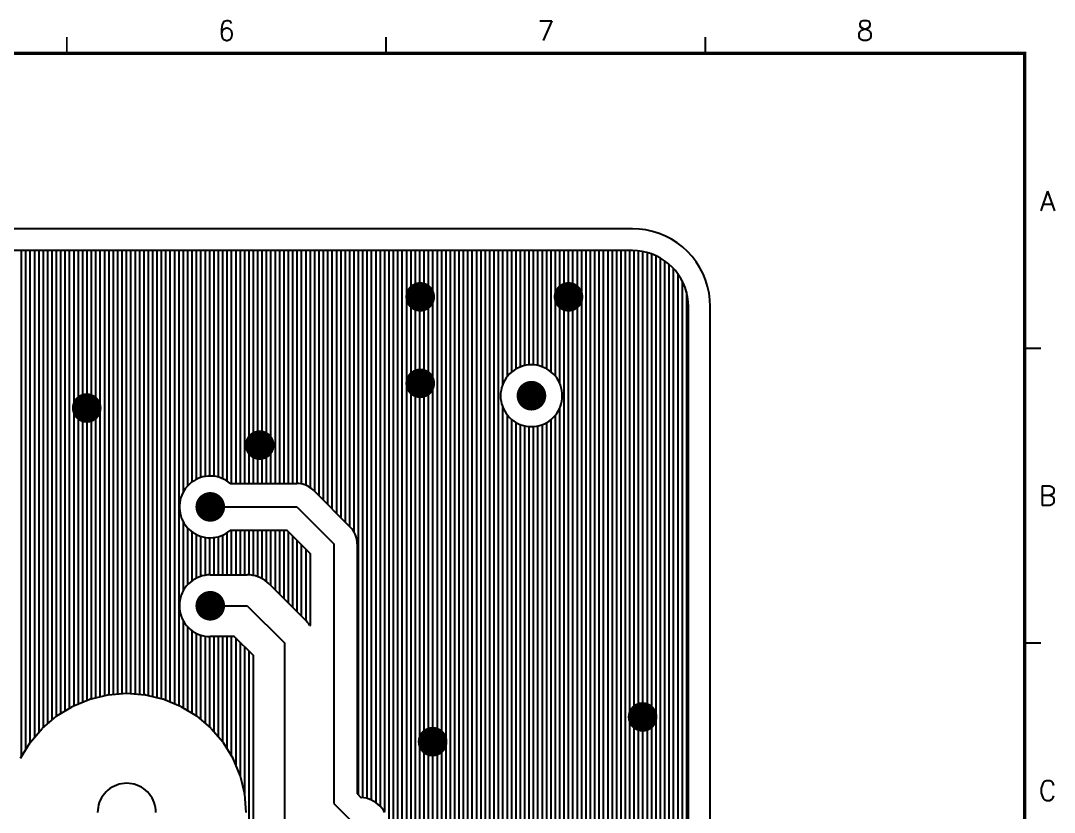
# Model space of a CAD drawing. Extents: x 295 to 953, y 10 to 290.
# Drawn here: x 728.7 to 886.5, y 169.2 to 290 of the extents above; entities that cross this region are included whole.
import ezdxf
from ezdxf.enums import TextEntityAlignment as Align

# ---------------------------------------------------------------- set-up
doc = ezdxf.new("R2010")
doc.units = 0
doc.header["$LTSCALE"] = 5
doc.header["$MEASUREMENT"] = 0
doc.layers.get('0').update_dxf_attribs({"linetype": 'CONTINUOUS', "lineweight": 25})
for name, color, linetype in [('ART004_PHO', 10, 'CONTINUOUS'), ('문자', 4, 'CONTINUOUS'), ('테두리', 3, 'CONTINUOUS')]:
    doc.layers.add(name, color=color, linetype=linetype)
doc.styles.get("Standard").update_dxf_attribs({"font": 'simplex.shx'})

# ---------------------------------------------------------------- blocks, each defined once
blk = doc.blocks.new('C')
at = {"layer": '테두리'}
blk.add_line((405, 285), (405, 15), dxfattribs=at)
for points, const_width in [([(258.75, 287.5), (258.75, 285)], 0.3), ([(307.5, 287.5), (307.5, 285)], 0.3), ([(356.25, 287.5), (356.25, 285)], 0.3), ([(15, 285), (15, 15), (405, 15), (405, 285), (15, 285)], 0.5), ([(407.5, 240), (405, 240)], 0.3), ([(407.5, 195), (405, 195)], 0.3)]:
    blk.add_lwpolyline(points, dxfattribs=dict(at, const_width=const_width))
at = {"layer": '문자'}
for s, p in [('6', (283.12, 288.5)), ('7', (331.88, 288.5)), ('8', (380.62, 288.5)), ('A', (408.5, 262.5)), ('B', (408.5, 217.5)), ('C', (408.5, 172.5))]:
    blk.add_text(s, height=3, dxfattribs=at).set_placement(p, align=Align.MIDDLE)

msp = doc.modelspace()

# ---------------------------------------------------------------- linework, layer by layer
at = {"const_width": 2.26}
for points in [[(789.69, 248.98, 1), (789.69, 246.72, 1)], [(812.33, 248.98, 1), (812.33, 246.72, 1)], [(789.69, 235.78, 1), (789.69, 233.52, 1)], [(806.67, 233.89, 1), (806.67, 231.63, 1)], [(738.77, 232.01, 1), (738.77, 229.75, 1)], [(765.18, 226.35, 1), (765.18, 224.09, 1)], [(757.63, 216.92, 1), (757.63, 214.66, 1)], [(757.63, 201.83, 1), (757.63, 199.57, 1)], [(823.64, 184.86, 1), (823.64, 182.6, 1)], [(791.58, 181.09, 1), (791.58, 178.82, 1)]]:
    msp.add_lwpolyline(points, format="xyb", close=True, dxfattribs=at)
at = {"layer": 'ART004_PHO', "color": 7}
for p, q in [((822.1, 258.25), (548.86, 258.25)), ((823.14, 258.2), (822.1, 258.25)), ((824.16, 258.06), (823.14, 258.2)), ((825.17, 257.84), (824.16, 258.06)), ((826.16, 257.53), (825.17, 257.84)), ((827.12, 257.13), (826.16, 257.53)), ((828.04, 256.65), (827.12, 257.13)), ((828.91, 256.1), (828.04, 256.65)), ((829.74, 255.46), (828.91, 256.1)), ((822.1, 254.9), (548.86, 254.9)), ((728.76, 254.9), (728.76, 177.56)), ((729.43, 254.9), (729.43, 178.65)), ((730.1, 254.9), (730.1, 179.74)), ((730.77, 254.9), (730.77, 180.55)), ((731.44, 254.9), (731.44, 181.33)), ((732.1, 254.9), (732.1, 182.09)), ((732.77, 254.9), (732.77, 182.66)), ((733.44, 254.9), (733.44, 183.23)), ((734.11, 254.9), (734.11, 183.8)), ((734.78, 254.9), (734.78, 184.23)), ((735.45, 254.9), (735.45, 184.64)), ((736.11, 254.9), (736.11, 185.05)), ((736.78, 254.9), (736.78, 185.42)), ((737.45, 254.9), (737.45, 185.7)), ((738.12, 254.9), (738.12, 185.98)), ((738.79, 254.9), (738.79, 186.25)), ((739.46, 254.9), (739.46, 186.5)), ((740.12, 254.9), (740.12, 186.66)), ((740.79, 254.9), (740.79, 186.82)), ((741.46, 254.9), (741.46, 186.98)), ((742.13, 254.9), (742.13, 187.12)), ((742.8, 254.9), (742.8, 187.17)), ((743.46, 254.9), (743.46, 187.23)), ((744.13, 254.9), (744.13, 187.28)), ((744.8, 254.9), (744.8, 187.33)), ((745.47, 254.9), (745.47, 187.29)), ((746.14, 254.9), (746.14, 187.24)), ((746.81, 254.9), (746.81, 187.19)), ((747.47, 254.9), (747.47, 187.13)), ((748.14, 254.9), (748.14, 187.01)), ((748.81, 254.9), (748.81, 186.85)), ((749.48, 254.9), (749.48, 186.69)), ((750.15, 254.9), (750.15, 186.53)), ((750.82, 254.9), (750.82, 186.32)), ((751.48, 254.9), (751.48, 186.04)), ((752.15, 254.9), (752.15, 185.76)), ((752.82, 254.9), (752.82, 185.49)), ((753.49, 254.9), (753.49, 218.03)), ((754.16, 254.9), (754.16, 218.97)), ((754.83, 254.9), (754.83, 219.57)), ((755.49, 254.9), (755.49, 219.99)), ((756.16, 254.9), (756.16, 220.27)), ((756.83, 254.9), (756.83, 220.43)), ((757.5, 254.9), (757.5, 220.5)), ((758.17, 254.9), (758.17, 220.47)), ((758.83, 254.9), (758.83, 220.35)), ((759.5, 254.9), (759.5, 220.12)), ((760.17, 254.9), (760.17, 219.76)), ((760.84, 254.9), (760.84, 219.37)), ((761.51, 254.9), (761.51, 219.37)), ((762.18, 254.9), (762.18, 219.37)), ((762.84, 254.9), (762.84, 219.37)), ((763.51, 254.9), (763.51, 219.37)), ((764.18, 254.9), (764.18, 219.37)), ((764.85, 254.9), (764.85, 219.37)), ((765.52, 254.9), (765.52, 219.37)), ((766.19, 254.9), (766.19, 219.37)), ((766.85, 254.9), (766.85, 219.37)), ((767.52, 254.9), (767.52, 219.37)), ((768.19, 254.9), (768.19, 219.37)), ((768.86, 254.9), (768.86, 219.37)), ((769.53, 254.9), (769.53, 219.37)), ((770.19, 254.9), (770.19, 219.37)), ((770.86, 254.9), (770.86, 219.37)), ((771.53, 254.9), (771.53, 219.3)), ((772.2, 254.9), (772.2, 219.1)), ((772.87, 254.9), (772.87, 218.74)), ((773.54, 254.9), (773.54, 218.15)), ((774.2, 254.9), (774.2, 217.49)), ((774.87, 254.9), (774.87, 216.82)), ((775.54, 254.9), (775.54, 216.15)), ((776.21, 254.9), (776.21, 215.48)), ((776.88, 254.9), (776.88, 214.81)), ((777.55, 254.9), (777.55, 214.14)), ((778.21, 254.9), (778.21, 213.48)), ((778.88, 254.9), (778.88, 212.81)), ((779.55, 254.9), (779.55, 212)), ((780.22, 254.9), (780.22, 171.87)), ((780.89, 254.9), (780.89, 171.43)), ((781.56, 254.9), (781.56, 171.29)), ((782.22, 254.9), (782.22, 171.04)), ((782.89, 254.9), (782.89, 170.67)), ((783.56, 254.9), (783.56, 170.13)), ((784.23, 254.9), (784.23, 169.31)), ((784.9, 254.9), (784.9, 167.63)), ((785.56, 254.9), (785.56, 83.39)), ((786.23, 254.9), (786.23, 83.39)), ((786.9, 254.9), (786.9, 83.39)), ((787.57, 254.9), (787.57, 83.39)), ((788.24, 254.9), (788.24, 83.39)), ((788.91, 254.9), (788.91, 83.39)), ((789.57, 254.9), (789.57, 83.39)), ((790.24, 254.9), (790.24, 83.39)), ((790.91, 254.9), (790.91, 83.39)), ((791.58, 254.9), (791.58, 83.39)), ((792.25, 254.9), (792.25, 83.39)), ((792.92, 254.9), (792.92, 83.39)), ((793.58, 254.9), (793.58, 83.39)), ((794.25, 254.9), (794.25, 83.39)), ((794.92, 254.9), (794.92, 83.39)), ((795.59, 254.9), (795.59, 83.39)), ((796.26, 254.9), (796.26, 83.39)), ((796.92, 254.9), (796.92, 83.39)), ((797.59, 254.9), (797.59, 83.39)), ((798.26, 254.9), (798.26, 83.39)), ((798.93, 254.9), (798.93, 83.39)), ((799.6, 254.9), (799.6, 83.39)), ((800.27, 254.9), (800.27, 83.39)), ((800.93, 254.9), (800.93, 83.39)), ((801.6, 254.9), (801.6, 83.39)), ((802.27, 254.9), (802.27, 234.46)), ((802.94, 254.9), (802.94, 235.65)), ((803.61, 254.9), (803.61, 236.35)), ((804.28, 254.9), (804.28, 236.82)), ((804.94, 254.9), (804.94, 237.15)), ((805.61, 254.9), (805.61, 237.36)), ((806.28, 254.9), (806.28, 237.46)), ((806.95, 254.9), (806.95, 237.47)), ((807.62, 254.9), (807.62, 237.38)), ((808.29, 254.9), (808.29, 237.19)), ((808.95, 254.9), (808.95, 236.89)), ((809.62, 254.9), (809.62, 236.44)), ((810.29, 254.9), (810.29, 235.78)), ((810.96, 254.9), (810.96, 234.72)), ((811.63, 254.9), (811.63, 83.39)), ((812.29, 254.9), (812.29, 83.39)), ((812.96, 254.9), (812.96, 83.39)), ((813.63, 254.9), (813.63, 83.39)), ((814.3, 254.9), (814.3, 83.39)), ((814.97, 254.9), (814.97, 83.39)), ((815.64, 254.9), (815.64, 83.39)), ((816.3, 254.9), (816.3, 83.39)), ((816.97, 254.9), (816.97, 83.39)), ((817.64, 254.9), (817.64, 83.39)), ((818.31, 254.9), (818.31, 83.39)), ((818.98, 254.9), (818.98, 83.39)), ((819.65, 254.9), (819.65, 83.39)), ((820.31, 254.9), (820.31, 83.39)), ((820.98, 254.9), (820.98, 83.39)), ((821.65, 254.9), (821.65, 83.39)), ((822.84, 254.87), (822.1, 254.9)), ((822.32, 254.9), (822.32, 83.39)), ((823.58, 254.77), (822.84, 254.87)), ((822.99, 254.86), (822.99, 83.43)), ((824.31, 254.61), (823.58, 254.77)), ((823.65, 254.76), (823.65, 83.53)), ((825.02, 254.39), (824.31, 254.61)), ((824.32, 254.61), (824.32, 83.68)), ((824.99, 254.4), (824.99, 83.89)), ((825.71, 254.1), (825.02, 254.39)), ((825.66, 254.13), (825.66, 84.17)), ((826.37, 253.76), (825.71, 254.1)), ((830.5, 254.76), (829.74, 255.46)), ((831.2, 254), (830.5, 254.76)), ((826.33, 253.78), (826.33, 84.51)), ((827, 253.36), (826.37, 253.76)), ((827, 253.36), (827, 84.93)), ((827.59, 252.91), (827, 253.36)), ((828.14, 252.4), (827.59, 252.91)), ((827.66, 252.84), (827.66, 85.45)), ((831.83, 253.18), (831.2, 254)), ((832.39, 252.3), (831.83, 253.18)), ((828.64, 251.85), (828.14, 252.4)), ((828.33, 252.2), (828.33, 86.09)), ((829.09, 251.26), (828.64, 251.85)), ((829, 251.39), (829, 86.9)), ((829.49, 250.63), (829.09, 251.26)), ((832.87, 251.38), (832.39, 252.3)), ((833.26, 250.43), (832.87, 251.38)), ((829.84, 249.97), (829.49, 250.63)), ((829.67, 250.31), (829.67, 87.98)), ((830.12, 249.28), (829.84, 249.97)), ((833.57, 249.44), (833.26, 250.43)), ((833.8, 248.43), (833.57, 249.44)), ((830.35, 248.57), (830.12, 249.28)), ((830.34, 248.61), (830.34, 89.69)), ((830.51, 247.85), (830.35, 248.57)), ((830.6, 247.11), (830.51, 247.85)), ((833.93, 247.4), (833.8, 248.43)), ((830.64, 246.36), (830.6, 247.11)), ((830.64, 91.93), (830.64, 246.37)), ((833.98, 246.36), (833.93, 247.4)), ((833.98, 91.93), (833.98, 246.37)), ((804.31, 236.85), (803.96, 236.62)), ((804.31, 236.85), (803.96, 236.62)), ((804.68, 237.03), (804.31, 236.85)), ((804.68, 237.03), (804.31, 236.85)), ((805.06, 237.19), (804.68, 237.03)), ((805.06, 237.19), (804.68, 237.03)), ((805.45, 237.32), (805.06, 237.19)), ((805.45, 237.32), (805.06, 237.19)), ((805.85, 237.4), (805.45, 237.32)), ((805.85, 237.4), (805.45, 237.32)), ((806.26, 237.46), (805.85, 237.4)), ((806.26, 237.46), (805.85, 237.4)), ((806.67, 237.48), (806.26, 237.46)), ((806.67, 237.48), (806.26, 237.46)), ((807.08, 237.46), (806.67, 237.48)), ((807.08, 237.46), (806.67, 237.48)), ((807.49, 237.4), (807.08, 237.46)), ((807.49, 237.4), (807.08, 237.46)), ((807.89, 237.32), (807.49, 237.4)), ((807.89, 237.32), (807.49, 237.4)), ((808.28, 237.19), (807.89, 237.32)), ((808.28, 237.19), (807.89, 237.32)), ((808.66, 237.03), (808.28, 237.19)), ((808.66, 237.03), (808.28, 237.19)), ((809.03, 236.85), (808.66, 237.03)), ((809.03, 236.85), (808.66, 237.03)), ((809.37, 236.62), (809.03, 236.85)), ((809.37, 236.62), (809.03, 236.85)), ((802.81, 235.47), (802.59, 235.12)), ((802.81, 235.47), (802.59, 235.12)), ((803.06, 235.79), (802.81, 235.47)), ((803.06, 235.79), (802.81, 235.47)), ((803.34, 236.1), (803.06, 235.79)), ((803.34, 236.1), (803.06, 235.79)), ((803.64, 236.37), (803.34, 236.1)), ((803.64, 236.37), (803.34, 236.1)), ((803.96, 236.62), (803.64, 236.37)), ((803.96, 236.62), (803.64, 236.37)), ((809.7, 236.37), (809.37, 236.62)), ((809.7, 236.37), (809.37, 236.62)), ((810, 236.1), (809.7, 236.37)), ((810, 236.1), (809.7, 236.37)), ((810.28, 235.79), (810, 236.1)), ((810.28, 235.79), (810, 236.1)), ((810.53, 235.47), (810.28, 235.79)), ((810.53, 235.47), (810.28, 235.79)), ((810.75, 235.12), (810.53, 235.47)), ((810.75, 235.12), (810.53, 235.47)), ((802.03, 233.58), (801.97, 233.17)), ((802.03, 233.58), (801.97, 233.17)), ((802.12, 233.98), (802.03, 233.58)), ((802.12, 233.98), (802.03, 233.58)), ((802.24, 234.38), (802.12, 233.98)), ((802.24, 234.38), (802.12, 233.98)), ((802.4, 234.76), (802.24, 234.38)), ((802.4, 234.76), (802.24, 234.38)), ((802.59, 235.12), (802.4, 234.76)), ((802.59, 235.12), (802.4, 234.76)), ((810.94, 234.76), (810.75, 235.12)), ((810.94, 234.76), (810.75, 235.12)), ((811.1, 234.38), (810.94, 234.76)), ((811.1, 234.38), (810.94, 234.76)), ((811.22, 233.98), (811.1, 234.38)), ((811.22, 233.98), (811.1, 234.38)), ((811.31, 233.58), (811.22, 233.98)), ((811.31, 233.58), (811.22, 233.98)), ((811.36, 233.17), (811.31, 233.58)), ((811.36, 233.17), (811.31, 233.58)), ((801.97, 233.17), (801.95, 232.76)), ((801.97, 233.17), (801.95, 232.76)), ((801.95, 232.76), (801.97, 232.35)), ((801.95, 232.76), (801.97, 232.35)), ((801.97, 232.35), (802.03, 231.94)), ((801.97, 232.35), (802.03, 231.94)), ((811.31, 231.94), (811.36, 232.35)), ((811.31, 231.94), (811.36, 232.35)), ((811.38, 232.76), (811.36, 233.17)), ((811.38, 232.76), (811.36, 233.17)), ((811.36, 232.35), (811.38, 232.76)), ((811.36, 232.35), (811.38, 232.76)), ((802.03, 231.94), (802.12, 231.54)), ((802.03, 231.94), (802.12, 231.54)), ((802.12, 231.54), (802.24, 231.15)), ((802.12, 231.54), (802.24, 231.15)), ((802.24, 231.15), (802.4, 230.77)), ((802.24, 231.15), (802.4, 230.77)), ((802.27, 231.07), (802.27, 83.39)), ((802.4, 230.77), (802.59, 230.41)), ((802.4, 230.77), (802.59, 230.41)), ((810.75, 230.41), (810.94, 230.77)), ((810.75, 230.41), (810.94, 230.77)), ((810.94, 230.77), (811.1, 231.15)), ((810.94, 230.77), (811.1, 231.15)), ((810.96, 230.81), (810.96, 83.39)), ((811.1, 231.15), (811.22, 231.54)), ((811.1, 231.15), (811.22, 231.54)), ((811.22, 231.54), (811.31, 231.94)), ((811.22, 231.54), (811.31, 231.94)), ((802.59, 230.41), (802.81, 230.06)), ((802.59, 230.41), (802.81, 230.06)), ((802.81, 230.06), (803.06, 229.73)), ((802.81, 230.06), (803.06, 229.73)), ((802.94, 229.88), (802.94, 83.39)), ((803.06, 229.73), (803.34, 229.43)), ((803.06, 229.73), (803.34, 229.43)), ((803.34, 229.43), (803.64, 229.15)), ((803.34, 229.43), (803.64, 229.15)), ((803.61, 229.18), (803.61, 83.39)), ((803.64, 229.15), (803.96, 228.9)), ((803.64, 229.15), (803.96, 228.9)), ((803.96, 228.9), (804.31, 228.68)), ((803.96, 228.9), (804.31, 228.68)), ((809.03, 228.68), (809.37, 228.9)), ((809.03, 228.68), (809.37, 228.9)), ((809.37, 228.9), (809.7, 229.15)), ((809.37, 228.9), (809.7, 229.15)), ((809.62, 229.09), (809.62, 83.39)), ((809.7, 229.15), (810, 229.43)), ((809.7, 229.15), (810, 229.43)), ((810, 229.43), (810.28, 229.73)), ((810, 229.43), (810.28, 229.73)), ((810.28, 229.73), (810.53, 230.06)), ((810.28, 229.73), (810.53, 230.06)), ((810.29, 229.75), (810.29, 83.39)), ((810.53, 230.06), (810.75, 230.41)), ((810.53, 230.06), (810.75, 230.41)), ((804.28, 228.7), (804.28, 83.39)), ((804.31, 228.68), (804.68, 228.49)), ((804.31, 228.68), (804.68, 228.49)), ((804.68, 228.49), (805.06, 228.33)), ((804.68, 228.49), (805.06, 228.33)), ((804.94, 228.38), (804.94, 83.39)), ((805.06, 228.33), (805.45, 228.21)), ((805.06, 228.33), (805.45, 228.21)), ((805.45, 228.21), (805.85, 228.12)), ((805.45, 228.21), (805.85, 228.12)), ((805.61, 228.17), (805.61, 83.39)), ((805.85, 228.12), (806.26, 228.07)), ((805.85, 228.12), (806.26, 228.07)), ((806.26, 228.07), (806.67, 228.05)), ((806.26, 228.07), (806.67, 228.05)), ((806.28, 228.07), (806.28, 83.39)), ((806.67, 228.05), (807.08, 228.07)), ((806.67, 228.05), (807.08, 228.07)), ((806.95, 228.06), (806.95, 83.39)), ((807.08, 228.07), (807.49, 228.12)), ((807.08, 228.07), (807.49, 228.12)), ((807.49, 228.12), (807.89, 228.21)), ((807.49, 228.12), (807.89, 228.21)), ((807.62, 228.15), (807.62, 83.39)), ((807.89, 228.21), (808.28, 228.33)), ((807.89, 228.21), (808.28, 228.33)), ((808.28, 228.33), (808.66, 228.49)), ((808.28, 228.33), (808.66, 228.49)), ((808.29, 228.34), (808.29, 83.39)), ((808.66, 228.49), (809.03, 228.68)), ((808.66, 228.49), (809.03, 228.68)), ((808.95, 228.64), (808.95, 83.39)), ((754.72, 219.49), (754.41, 219.23)), ((755.05, 219.73), (754.72, 219.49)), ((755.39, 219.94), (755.05, 219.73)), ((755.76, 220.11), (755.39, 219.94)), ((756.13, 220.26), (755.76, 220.11)), ((756.52, 220.37), (756.13, 220.26)), ((756.92, 220.45), (756.52, 220.37)), ((757.32, 220.49), (756.92, 220.45)), ((757.72, 220.5), (757.32, 220.49)), ((758.13, 220.48), (757.72, 220.5)), ((758.53, 220.42), (758.13, 220.48)), ((758.92, 220.32), (758.53, 220.42)), ((759.3, 220.2), (758.92, 220.32)), ((759.67, 220.04), (759.3, 220.2)), ((760.03, 219.85), (759.67, 220.04)), ((760.37, 219.63), (760.03, 219.85)), ((760.69, 219.38), (760.37, 219.63)), ((760.69, 219.38), (760.69, 219.38)), ((760.69, 219.38), (760.69, 219.38)), ((760.69, 219.38), (760.69, 219.38)), ((760.69, 219.38), (760.7, 219.37)), ((760.7, 219.37), (760.7, 219.37)), ((753.44, 217.95), (753.27, 217.58)), ((753.64, 218.3), (753.44, 217.95)), ((753.87, 218.63), (753.64, 218.3)), ((754.13, 218.94), (753.87, 218.63)), ((754.41, 219.23), (754.13, 218.94)), ((760.7, 219.37), (760.7, 219.37)), ((760.7, 219.37), (760.71, 219.37)), ((760.71, 219.37), (770.84, 219.37)), ((760.71, 219.37), (760.71, 219.37)), ((760.71, 219.37), (760.71, 219.37)), ((771.15, 219.36), (770.84, 219.37)), ((771.46, 219.32), (771.15, 219.36)), ((771.76, 219.25), (771.46, 219.32)), ((772.06, 219.16), (771.76, 219.25)), ((772.35, 219.04), (772.06, 219.16)), ((772.63, 218.89), (772.35, 219.04)), ((772.89, 218.72), (772.63, 218.89)), ((773.14, 218.53), (772.89, 218.72)), ((773.37, 218.32), (773.14, 218.53)), ((773.37, 218.32), (779.03, 212.66)), ((752.96, 216.42), (752.93, 216.01)), ((753.03, 216.81), (752.96, 216.42)), ((753.14, 217.2), (753.03, 216.81)), ((753.27, 217.58), (753.14, 217.2)), ((752.93, 216.01), (752.92, 215.61)), ((752.92, 215.61), (752.96, 215.21)), ((752.96, 215.21), (753.02, 214.81)), ((753.02, 214.81), (753.12, 214.42)), ((757.63, 215.79), (770.84, 215.79)), ((770.84, 215.79), (776.49, 210.13)), ((753.12, 214.42), (753.26, 214.04)), ((753.26, 214.04), (753.42, 213.67)), ((753.42, 213.67), (753.62, 213.32)), ((753.49, 213.55), (753.49, 202.95)), ((753.62, 213.32), (753.85, 212.98)), ((753.85, 212.98), (754.1, 212.67)), ((754.1, 212.67), (754.38, 212.38)), ((754.16, 212.61), (754.16, 203.88)), ((754.38, 212.38), (754.69, 212.11)), ((754.69, 212.11), (755.01, 211.87)), ((754.83, 212), (754.83, 204.49)), ((755.01, 211.87), (755.36, 211.66)), ((755.36, 211.66), (755.72, 211.48)), ((755.49, 211.59), (755.49, 204.9)), ((755.72, 211.48), (756.09, 211.33)), ((759.26, 211.37), (759.63, 211.52)), ((759.63, 211.52), (759.99, 211.71)), ((759.99, 211.71), (760.33, 211.93)), ((760.17, 211.82), (760.17, 205.42)), ((760.33, 211.93), (760.69, 212.2)), ((760.7, 212.2), (760.69, 212.2)), ((760.69, 212.2), (760.69, 212.2)), ((760.69, 212.2), (760.69, 212.2)), ((760.69, 212.2), (760.69, 212.2)), ((760.71, 212.21), (760.7, 212.21)), ((760.7, 212.21), (760.7, 212.21)), ((760.7, 212.21), (760.7, 212.2)), ((760.71, 212.21), (760.71, 212.21)), ((760.71, 212.21), (760.71, 212.21)), ((769.34, 212.21), (760.71, 212.21)), ((760.84, 212.21), (760.84, 205.42)), ((761.51, 212.21), (761.51, 205.42)), ((762.18, 212.21), (762.18, 205.42)), ((762.84, 212.21), (762.84, 205.42)), ((763.51, 212.21), (763.51, 205.41)), ((764.18, 212.21), (764.18, 205.33)), ((764.85, 212.21), (764.85, 205.15)), ((765.52, 212.21), (765.52, 204.86)), ((766.19, 212.21), (766.19, 204.42)), ((766.85, 212.21), (766.85, 203.81)), ((767.52, 212.21), (767.52, 203.14)), ((768.19, 212.21), (768.19, 202.47)), ((768.86, 212.21), (768.86, 201.8)), ((769.35, 212.21), (769.34, 212.21)), ((769.34, 212.21), (769.34, 212.21)), ((769.34, 212.21), (769.34, 212.21)), ((769.35, 212.2), (769.35, 212.21)), ((769.35, 212.21), (769.35, 212.21)), ((769.36, 212.2), (769.35, 212.2)), ((769.35, 212.2), (769.35, 212.2)), ((769.36, 212.2), (769.36, 212.2)), ((769.36, 212.2), (769.36, 212.2)), ((772.9, 208.66), (769.36, 212.2)), ((769.53, 212.03), (769.53, 201.13)), ((779.24, 212.43), (779.03, 212.66)), ((779.43, 212.19), (779.24, 212.43)), ((779.6, 211.92), (779.43, 212.19)), ((779.74, 211.64), (779.6, 211.92)), ((779.86, 211.36), (779.74, 211.64)), ((756.09, 211.33), (756.48, 211.22)), ((756.16, 211.31), (756.16, 205.18)), ((756.48, 211.22), (756.88, 211.14)), ((756.83, 211.15), (756.83, 205.35)), ((756.88, 211.14), (757.28, 211.09)), ((757.28, 211.09), (757.68, 211.08)), ((757.5, 211.08), (757.5, 205.41)), ((757.68, 211.08), (758.08, 211.1)), ((758.08, 211.1), (758.48, 211.15)), ((758.17, 211.11), (758.17, 205.42)), ((758.48, 211.15), (758.88, 211.24)), ((758.83, 211.23), (758.83, 205.42)), ((758.88, 211.24), (759.26, 211.37)), ((759.5, 211.46), (759.5, 205.42)), ((770.19, 211.36), (770.19, 200.46)), ((770.86, 210.7), (770.86, 199.8)), ((771.53, 210.03), (771.53, 199.13)), ((776.49, 210.13), (776.49, 170.53)), ((779.95, 211.06), (779.86, 211.36)), ((780.02, 210.75), (779.95, 211.06)), ((780.06, 210.44), (780.02, 210.75)), ((780.08, 210.13), (780.06, 210.44)), ((780.08, 210.13), (780.08, 172.03)), ((772.2, 209.36), (772.2, 198.46)), ((772.87, 208.69), (772.87, 197.68)), ((772.9, 208.65), (772.9, 208.66)), ((772.9, 208.66), (772.9, 208.66)), ((772.91, 208.65), (772.9, 208.65)), ((772.91, 208.64), (772.91, 208.65)), ((772.91, 208.65), (772.91, 208.65)), ((772.91, 208.65), (772.91, 208.65)), ((772.91, 208.63), (772.91, 208.64)), ((772.91, 208.64), (772.91, 208.64)), ((772.91, 208.64), (772.91, 208.64)), ((772.91, 197.72), (772.91, 208.63)), ((756.41, 205.25), (756.02, 205.13)), ((756.82, 205.34), (756.41, 205.25)), ((757.22, 205.4), (756.82, 205.34)), ((757.63, 205.42), (757.22, 205.4)), ((757.63, 205.42), (763.29, 205.42)), ((763.71, 205.4), (763.29, 205.42)), ((764.12, 205.34), (763.71, 205.4)), ((764.52, 205.25), (764.12, 205.34)), ((764.91, 205.13), (764.52, 205.25)), ((754.02, 203.73), (753.77, 203.41)), ((754.3, 204.03), (754.02, 203.73)), ((754.6, 204.31), (754.3, 204.03)), ((754.93, 204.56), (754.6, 204.31)), ((755.28, 204.78), (754.93, 204.56)), ((755.64, 204.97), (755.28, 204.78)), ((756.02, 205.13), (755.64, 204.97)), ((765.29, 204.97), (764.91, 205.13)), ((765.65, 204.78), (765.29, 204.97)), ((766, 204.56), (765.65, 204.78)), ((766.32, 204.31), (766, 204.56)), ((766.62, 204.03), (766.32, 204.31)), ((766.62, 204.03), (772.28, 198.38)), ((753.2, 202.31), (753.08, 201.92)), ((753.36, 202.69), (753.2, 202.31)), ((753.55, 203.06), (753.36, 202.69)), ((753.77, 203.41), (753.55, 203.06)), ((752.94, 201.11), (752.92, 200.7)), ((752.92, 200.7), (752.94, 200.29)), ((752.99, 201.52), (752.94, 201.11)), ((753.08, 201.92), (752.99, 201.52)), ((757.63, 200.7), (763.29, 200.7)), ((763.29, 200.7), (768.95, 195.04)), ((752.94, 200.29), (752.99, 199.88)), ((752.99, 199.88), (753.08, 199.48)), ((753.08, 199.48), (753.2, 199.09)), ((753.2, 199.09), (753.36, 198.71)), ((753.36, 198.71), (753.55, 198.35)), ((753.49, 198.46), (753.49, 185.14)), ((753.55, 198.35), (753.77, 198)), ((753.77, 198), (754.02, 197.67)), ((754.02, 197.67), (754.3, 197.37)), ((754.16, 197.52), (754.16, 184.73)), ((754.3, 197.37), (754.6, 197.09)), ((772.48, 198.16), (772.28, 198.38)), ((772.67, 197.94), (772.48, 198.16)), ((772.84, 197.7), (772.67, 197.94)), ((772.84, 197.7), (772.85, 197.7)), ((772.85, 197.7), (772.85, 197.69)), ((772.85, 197.69), (772.85, 197.69)), ((772.85, 197.69), (772.85, 197.69)), ((772.85, 197.69), (772.85, 197.69)), ((772.85, 197.69), (772.86, 197.69)), ((772.86, 197.69), (772.86, 197.69)), ((772.86, 197.69), (772.86, 197.69)), ((772.86, 197.69), (772.87, 197.68)), ((772.87, 197.68), (772.87, 197.68)), ((772.87, 197.68), (772.87, 197.68)), ((772.87, 197.68), (772.88, 197.68)), ((772.88, 197.68), (772.89, 197.69)), ((772.88, 197.68), (772.88, 197.68)), ((772.88, 197.68), (772.88, 197.68)), ((772.89, 197.69), (772.89, 197.69)), ((772.89, 197.69), (772.89, 197.69)), ((772.89, 197.69), (772.89, 197.69)), ((772.89, 197.69), (772.9, 197.69)), ((772.9, 197.69), (772.9, 197.7)), ((772.9, 197.7), (772.9, 197.7)), ((772.9, 197.7), (772.91, 197.7)), ((772.9, 197.69), (772.9, 197.69)), ((772.9, 197.69), (772.9, 197.69)), ((772.91, 197.71), (772.91, 197.72)), ((772.91, 197.72), (772.91, 197.72)), ((772.91, 197.7), (772.91, 197.71)), ((772.91, 197.71), (772.91, 197.71)), ((772.91, 197.71), (772.91, 197.71)), ((772.91, 197.71), (772.91, 197.71)), ((754.6, 197.09), (754.93, 196.84)), ((754.83, 196.92), (754.83, 184.32)), ((754.93, 196.84), (755.28, 196.62)), ((755.28, 196.62), (755.64, 196.43)), ((755.49, 196.5), (755.49, 183.91)), ((755.64, 196.43), (756.02, 196.27)), ((756.02, 196.27), (756.41, 196.15)), ((756.16, 196.22), (756.16, 183.36)), ((756.41, 196.15), (756.82, 196.06)), ((756.82, 196.06), (757.22, 196.01)), ((756.83, 196.06), (756.83, 182.79)), ((757.22, 196.01), (757.63, 195.99)), ((757.5, 195.99), (757.5, 182.22)), ((761.32, 195.99), (757.63, 195.99)), ((758.17, 195.99), (758.17, 181.51)), ((758.83, 195.99), (758.83, 180.73)), ((759.5, 195.99), (759.5, 179.95)), ((760.17, 195.99), (760.17, 178.9)), ((760.84, 195.99), (760.84, 177.81)), ((761.33, 195.99), (761.32, 195.99)), ((761.34, 195.99), (761.33, 195.99)), ((761.33, 195.99), (761.33, 195.99)), ((761.33, 195.99), (761.33, 195.99)), ((761.34, 195.98), (761.34, 195.99)), ((761.34, 195.99), (761.34, 195.99)), ((761.35, 195.98), (761.34, 195.98)), ((761.35, 195.98), (761.35, 195.98)), ((761.35, 195.98), (761.35, 195.98)), ((764.23, 193.1), (761.35, 195.98)), ((761.51, 195.82), (761.51, 176.39)), ((762.18, 195.15), (762.18, 174.78)), ((762.84, 194.48), (762.84, 172)), ((768.95, 195.04), (768.95, 146.01)), ((763.51, 193.82), (763.51, 83.39)), ((764.18, 193.15), (764.18, 83.39)), ((764.23, 193.09), (764.23, 193.1)), ((764.23, 193.1), (764.23, 193.1)), ((764.23, 193.1), (764.23, 193.1)), ((764.24, 193.08), (764.23, 193.09)), ((764.23, 193.09), (764.23, 193.09)), ((764.23, 193.09), (764.23, 193.09)), ((764.23, 193.09), (764.23, 193.09)), ((764.24, 193.08), (764.24, 193.08)), ((764.24, 193.08), (764.24, 193.08)), ((764.24, 146.01), (764.24, 193.08)), ((736.65, 185.37), (739.23, 186.44)), ((739.26, 186.45), (739.23, 186.44)), ((739.28, 186.45), (739.26, 186.45)), ((739.28, 186.45), (742, 187.11)), ((742.03, 187.11), (742, 187.11)), ((742.06, 187.12), (742.03, 187.11)), ((742.06, 187.12), (744.85, 187.34)), ((744.88, 187.34), (744.85, 187.34)), ((744.91, 187.34), (744.88, 187.34)), ((744.91, 187.34), (747.69, 187.12)), ((747.72, 187.11), (747.69, 187.12)), ((747.75, 187.11), (747.72, 187.11)), ((747.75, 187.11), (750.47, 186.45)), ((750.5, 186.45), (750.47, 186.45)), ((750.53, 186.44), (750.5, 186.45)), ((750.53, 186.44), (753.11, 185.37)), ((734.21, 183.88), (736.59, 185.34)), ((736.62, 185.35), (736.59, 185.34)), ((736.65, 185.37), (736.62, 185.35)), ((753.14, 185.35), (753.11, 185.37)), ((753.16, 185.34), (753.14, 185.35)), ((753.16, 185.34), (755.55, 183.88)), ((732.04, 182.03), (734.16, 183.84)), ((734.18, 183.86), (734.16, 183.84)), ((734.21, 183.88), (734.18, 183.86)), ((755.57, 183.86), (755.55, 183.88)), ((755.59, 183.84), (755.57, 183.86)), ((755.59, 183.84), (757.72, 182.03)), ((730.18, 179.86), (731.99, 181.99)), ((732.01, 182.01), (731.99, 181.99)), ((732.04, 182.03), (732.01, 182.01)), ((757.74, 182.01), (757.72, 182.03)), ((757.76, 181.99), (757.74, 182.01)), ((757.76, 181.99), (759.58, 179.86)), ((728.68, 177.43), (730.14, 179.81)), ((730.16, 179.84), (730.14, 179.81)), ((730.18, 179.86), (730.16, 179.84)), ((759.59, 179.84), (759.58, 179.86)), ((759.61, 179.81), (759.59, 179.84)), ((759.61, 179.81), (761.07, 177.43)), ((761.09, 177.4), (761.07, 177.43)), ((761.1, 177.38), (761.09, 177.4)), ((761.1, 177.38), (762.17, 174.79)), ((762.18, 174.77), (762.17, 174.79)), ((762.19, 174.74), (762.18, 174.77)), ((762.19, 174.74), (762.84, 172.02)), ((741.73, 172.3), (741.46, 172.01)), ((742.01, 172.56), (741.73, 172.3)), ((742.32, 172.8), (742.01, 172.56)), ((742.65, 173), (742.32, 172.8)), ((742.99, 173.18), (742.65, 173)), ((743.35, 173.33), (742.99, 173.18)), ((743.72, 173.45), (743.35, 173.33)), ((744.1, 173.53), (743.72, 173.45)), ((744.49, 173.58), (744.1, 173.53)), ((744.88, 173.6), (744.49, 173.58)), ((745.27, 173.58), (744.88, 173.6)), ((745.65, 173.53), (745.27, 173.58)), ((746.03, 173.45), (745.65, 173.53)), ((746.4, 173.33), (746.03, 173.45)), ((746.76, 173.18), (746.4, 173.33)), ((747.11, 173), (746.76, 173.18)), ((747.43, 172.8), (747.11, 173)), ((747.74, 172.56), (747.43, 172.8)), ((748.03, 172.3), (747.74, 172.56)), ((748.29, 172.01), (748.03, 172.3)), ((740.69, 170.67), (740.57, 170.3)), ((740.84, 171.03), (740.69, 170.67)), ((741.02, 171.37), (740.84, 171.03)), ((741.23, 171.7), (741.02, 171.37)), ((741.46, 172.01), (741.23, 171.7)), ((748.53, 171.7), (748.29, 172.01)), ((748.74, 171.37), (748.53, 171.7)), ((748.92, 171.03), (748.74, 171.37)), ((749.06, 170.67), (748.92, 171.03)), ((749.18, 170.3), (749.06, 170.67)), ((762.84, 171.99), (762.84, 172.02)), ((762.85, 171.96), (762.84, 171.99)), ((762.85, 171.96), (763.07, 169.17)), ((776.49, 170.53), (780.27, 166.75)), ((780.08, 172.03), (780.08, 172.02)), ((780.08, 172.02), (780.08, 172.02)), ((780.08, 172.02), (780.08, 172.02)), ((780.08, 172.02), (780.08, 172.01)), ((780.08, 172.01), (780.08, 172.01)), ((780.08, 172.01), (780.08, 172.01)), ((780.08, 172.01), (780.08, 172)), ((780.08, 172), (780.08, 172)), ((780.08, 172), (780.09, 172)), ((780.09, 172), (780.62, 171.46)), ((780.62, 171.46), (780.62, 171.46)), ((780.62, 171.46), (780.63, 171.46)), ((780.63, 171.46), (780.63, 171.46)), ((780.63, 171.46), (780.63, 171.46)), ((780.63, 171.46), (780.63, 171.46)), ((780.63, 171.46), (780.64, 171.45)), ((781.09, 171.4), (780.64, 171.45)), ((780.64, 171.45), (780.64, 171.45)), ((780.64, 171.45), (780.64, 171.45)), ((780.64, 171.45), (780.65, 171.45)), ((781.48, 171.31), (781.09, 171.4)), ((781.87, 171.19), (781.48, 171.31)), ((782.24, 171.03), (781.87, 171.19)), ((782.6, 170.85), (782.24, 171.03)), ((782.94, 170.63), (782.6, 170.85)), ((783.26, 170.39), (782.94, 170.63)), ((740.44, 169.53), (740.42, 169.15)), ((740.49, 169.92), (740.44, 169.53)), ((740.57, 170.3), (740.49, 169.92)), ((749.26, 169.92), (749.18, 170.3)), ((749.32, 169.53), (749.26, 169.92)), ((749.33, 169.15), (749.32, 169.53)), ((783.56, 170.12), (783.26, 170.39)), ((783.84, 169.83), (783.56, 170.12)), ((784.09, 169.51), (783.84, 169.83)), ((784.31, 169.17), (784.09, 169.51))]:
    msp.add_line(p, q, dxfattribs=at)

# ---------------------------------------------------------------- block references
msp.add_blockref('C', (476.98, 0))

doc.saveas('drawing.dxf')
